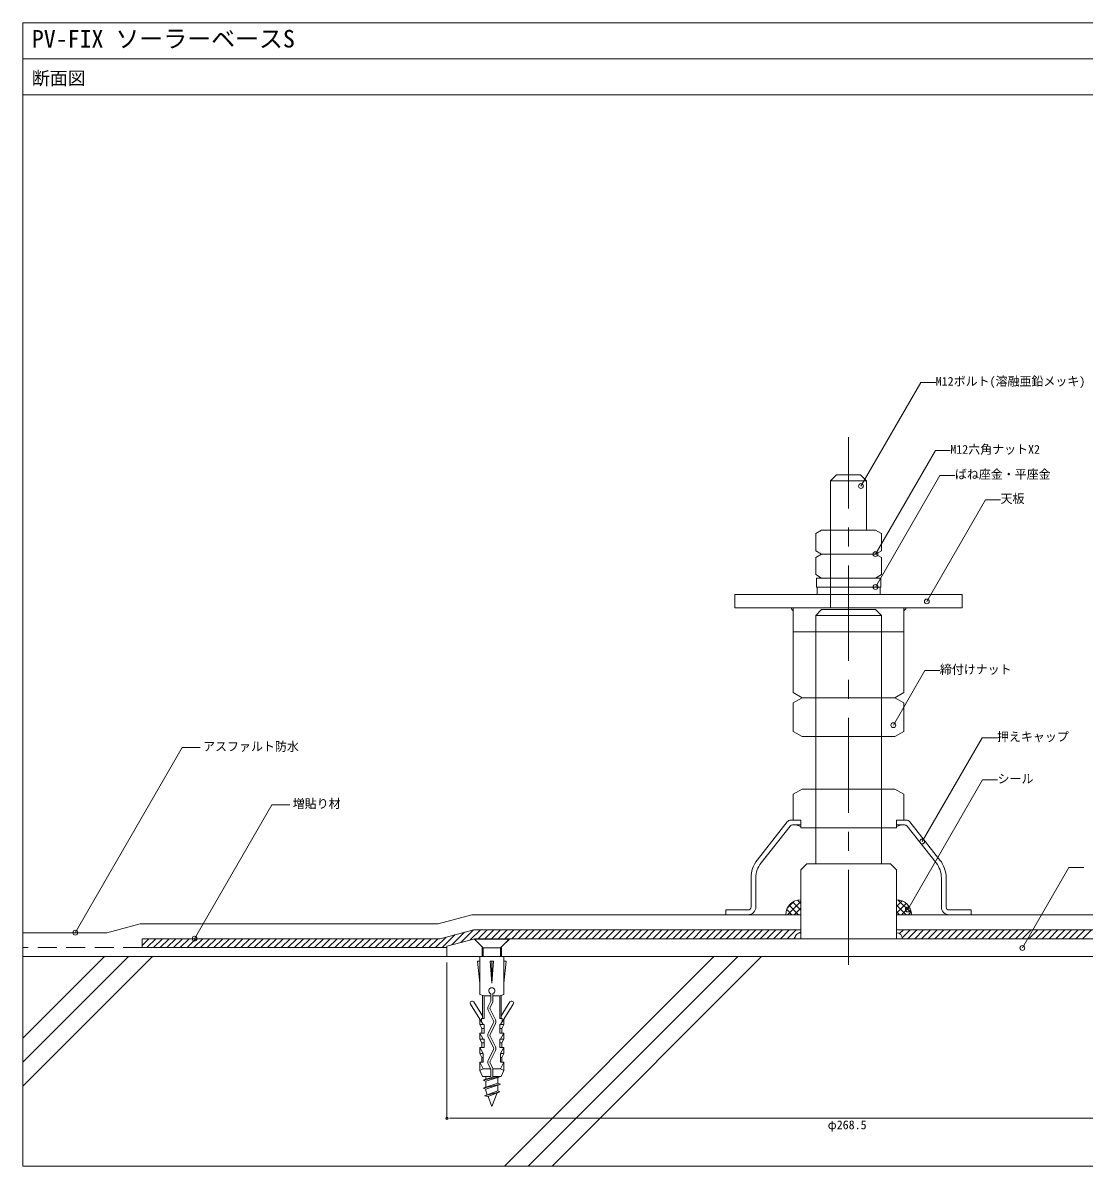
# Model space of a CAD drawing. Units: millimetres, scale not verified. Extents: x -276 to 276, y -191 to 191.
# Drawn here: x -276 to 78.7, y -191 to 191 of the extents above; entities that cross this region are included whole.
import ezdxf
from ezdxf.enums import TextEntityAlignment as Align

# ---------------------------------------------------------------- set-up
doc = ezdxf.new("R2010")
doc.units = ezdxf.units.MM
doc.header["$LTSCALE"] = 0.5
doc.linetypes.add('USER1', pattern=[19.05, 12.7, -6.35])
doc.linetypes.add('USER2', pattern=[101.6, 63.5, -12.7, 12.7, -12.7])
for name, color, linetype, lineweight in [('0-0_0', 7, 'Continuous', 18), ('0-1_WAKU', 7, 'Continuous', 18), ('0-3_KUTAI', 3, 'Continuous', 18), ('0-4_BOUSUI', 1, 'Continuous', 18), ('0-5_MOJI', 7, 'Continuous', 18), ('0-6_HATCH', 9, 'Continuous', 18), ('0-7_sunpo', 7, 'Continuous', 18), ('0-8_KANAMONO_SCREW', 4, 'Continuous', 18), ('0-9_kijun', 1, 'USER2', 18), ('0-A_kanamono2', 3, 'Continuous', 18), ('0-B_kanamono3', 6, 'Continuous', 18), ('0-C_pv', 4, 'Continuous', 18)]:
    doc.layers.add(name, color=color, linetype=linetype, lineweight=lineweight)
doc.styles.add('ＭＳ ゴシック', font='')
doc.styles.get('ＭＳ ゴシック').set_extended_font_data('MS Gothic')

# ---------------------------------------------------------------- blocks, each defined once
blk = doc.blocks.new('_Dot')
at = {"layer": '0-0_0'}
for p, q in [((-0.5, 0), (-1, 0)), ((0.25, 0), (-0.25, 0))]:
    blk.add_line(p, q, dxfattribs=at)
blk.add_circle((0, 0), 0.25, dxfattribs=at)

msp = doc.modelspace()

# ---------------------------------------------------------------- linework, layer by layer
at = {"layer": '0-0_0'}
msp.add_line((-276, 179), (276, 179), dxfattribs=at)
at = {"layer": '0-1_WAKU'}
for points in [[(276, 167), (-276, 167), (-276, 191), (276, 191)], [(-276, -191), (276, -191), (276, 191), (-276, 191)]]:
    msp.add_lwpolyline(points, close=True, dxfattribs=at)
at = {"layer": '0-3_KUTAI'}
msp.add_line((-276, -121), (276, -121), dxfattribs=at)
at = {"layer": '0-4_BOUSUI', "linetype": 'USER1'}
msp.add_line((-236.116, -118), (-276, -118), dxfattribs=at)
at = {"layer": '0-4_BOUSUI'}
msp.add_line((-236.116, -118), (-134.25, -118), dxfattribs=at)
for points in [[(-16, -107), (-125.9731, -107), (-137.1692, -110), (-236.7743, -110), (-247.9704, -113), (-276, -113)], [(16, -107), (125.9731, -107), (137.1692, -110), (236.7743, -110), (247.9704, -113), (276, -113)], [(-16, -112), (-125.3148, -112), (-136.511, -115), (-236.116, -115), (-236.116, -118)], [(16, -112), (125.3148, -112), (136.511, -115), (236.116, -115), (236.116, -118)]]:
    msp.add_lwpolyline(points, dxfattribs=at)
for centre, start, end in [((-16, -107), 90, 180), ((16, -107), 0, 90)]:
    msp.add_arc(centre, 5, start, end, dxfattribs=at)
at = {"layer": '0-5_MOJI'}
for p, q in [((-258.4612, -113), (-222.7533, -51.1522)), ((-216.7533, -51.1522), (-222.7533, -51.1522)), ((-218.6117, -115), (-192.7805, -70.259)), ((-186.7805, -70.259), (-192.7805, -70.259))]:
    msp.add_line(p, q, dxfattribs=at)
for points in [[(4.1277, 36.2343), (24.1277, 70.8753), (29.1277, 70.8753)], [(9, 13.5), (29, 48.141), (34, 48.141)], [(9, 2.5), (30.5359, 39.8013), (35.5359, 39.8013)], [(26.1589, -2.3247), (45.7875, 31.673), (50.7875, 31.673)], [(14.9569, -43.6588), (25.4978, -25.4014), (30.4978, -25.4014)], [(24.6069, -82.5413), (44.6069, -47.9003), (49.6069, -47.9003)], [(19.7919, -105.2396), (44.7919, -61.9383), (49.7919, -61.9383)], [(58.0853, -118.1093), (73.6266, -91.1909), (78.6266, -91.1909)]]:
    msp.add_lwpolyline(points, dxfattribs=at)
for centre in [(4.1277, 36.2343), (9, 13.5), (9, 2.5), (26.1589, -2.3247), (14.9569, -43.6588), (24.6069, -82.5413), (19.7919, -105.2396), (-258.4612, -113), (-218.6117, -115), (58.0853, -118.1093)]:
    msp.add_circle(centre, 0.8, dxfattribs=at)
at = {"layer": '0-6_HATCH'}
for p, q in [((-20.4786, -104.7768), (-18.2232, -102.5214)), ((-20.4567, -107), (-16, -102.5433)), ((-16, -105.4613), (-18.6815, -102.7799)), ((-16, -103.2163), (-17.0949, -102.1214)), ((16, -104.2193), (17.8603, -102.359)), ((20.9766, -106.5169), (16.4831, -102.0234)), ((-18.9515, -107), (-20.6886, -105.2629)), ((-16.7064, -107), (-19.8711, -103.8354)), ((-18.2116, -107), (-16, -104.7884)), ((16, -106.4644), (19.2576, -103.2068)), ((19.2146, -107), (16, -103.7854)), ((16.9695, -107), (16, -106.0305)), ((17.7094, -107), (20.2854, -104.424)), ((19.9545, -107), (20.9082, -106.0463)), ((-138.0662, -118), (-134.5373, -114.4712)), ((-135.8211, -118), (-131.4705, -113.6494)), ((-132.6463, -117.0703), (-128.4037, -112.8277)), ((-129.5795, -116.2485), (-125.3369, -112.0059)), ((-126.5127, -115.4268), (-123.0859, -112)), ((-123.8408, -115), (-120.8408, -112)), ((-121.5958, -115), (-118.5958, -112)), ((-119.3507, -115), (-116.3507, -112)), ((-117.1057, -115), (-114.1057, -112)), ((-114.8606, -115), (-111.8606, -112)), ((-112.6155, -115), (-109.6155, -112)), ((-110.3705, -115), (-107.3705, -112)), ((-108.1254, -115), (-105.1254, -112)), ((-105.8803, -115), (-102.8803, -112)), ((-103.6353, -115), (-100.6353, -112)), ((-101.3902, -115), (-98.3902, -112)), ((-99.1451, -115), (-96.1451, -112)), ((-96.9001, -115), (-93.9001, -112)), ((-94.655, -115), (-91.655, -112)), ((-92.41, -115), (-89.41, -112)), ((-90.1649, -115), (-87.1649, -112)), ((-87.9198, -115), (-84.9198, -112)), ((-85.6748, -115), (-82.6748, -112)), ((-83.4297, -115), (-80.4297, -112)), ((-81.1846, -115), (-78.1846, -112)), ((-78.9396, -115), (-75.9396, -112)), ((-76.6945, -115), (-73.6945, -112)), ((-74.4494, -115), (-71.4494, -112)), ((-72.2044, -115), (-69.2044, -112)), ((-69.9593, -115), (-66.9593, -112)), ((-67.7142, -115), (-64.7142, -112)), ((-65.4692, -115), (-62.4692, -112)), ((-63.2241, -115), (-60.2241, -112)), ((-60.9791, -115), (-57.9791, -112)), ((-58.734, -115), (-55.734, -112)), ((-56.4889, -115), (-53.4889, -112)), ((-54.2439, -115), (-51.2439, -112)), ((-51.9988, -115), (-48.9988, -112)), ((-49.7537, -115), (-46.7537, -112)), ((-47.5087, -115), (-44.5087, -112)), ((-45.2636, -115), (-42.2636, -112)), ((-43.0185, -115), (-40.0185, -112)), ((-40.7735, -115), (-37.7735, -112)), ((-38.5284, -115), (-35.5284, -112)), ((-36.2834, -115), (-33.2834, -112)), ((-34.0383, -115), (-31.0383, -112)), ((-31.7932, -115), (-28.7932, -112)), ((-29.5482, -115), (-26.5482, -112)), ((-27.3031, -115), (-24.3031, -112)), ((-25.058, -115), (-22.058, -112)), ((-22.813, -115), (-19.813, -112)), ((-20.5679, -115), (-17.5679, -112)), ((-16.3545, -113.0317), (-16, -112.6772)), ((16, -112.1081), (16.1081, -112)), ((17.0533, -113.2998), (18.3531, -112)), ((17.9659, -114.6323), (20.5982, -112)), ((19.8432, -115), (22.8432, -112)), ((22.0883, -115), (25.0883, -112)), ((24.3334, -115), (27.3334, -112)), ((26.5784, -115), (29.5784, -112)), ((28.8235, -115), (31.8235, -112)), ((31.0686, -115), (34.0686, -112)), ((33.3136, -115), (36.3136, -112)), ((35.5587, -115), (38.5587, -112)), ((37.8038, -115), (40.8038, -112)), ((40.0488, -115), (43.0488, -112)), ((42.2939, -115), (45.2939, -112)), ((44.539, -115), (47.539, -112)), ((46.784, -115), (49.784, -112)), ((49.0291, -115), (52.0291, -112)), ((51.2741, -115), (54.2741, -112)), ((53.5192, -115), (56.5192, -112)), ((55.7643, -115), (58.7643, -112)), ((58.0093, -115), (61.0093, -112)), ((60.2544, -115), (63.2544, -112)), ((62.4995, -115), (65.4995, -112)), ((64.7445, -115), (67.7445, -112)), ((66.9896, -115), (69.9896, -112)), ((69.2347, -115), (72.2347, -112)), ((71.4797, -115), (74.4797, -112)), ((73.7248, -115), (76.7248, -112)), ((75.9699, -115), (78.9699, -112)), ((78.2149, -115), (81.2149, -112)), ((-236.116, -115.022), (-236.0941, -115)), ((-236.116, -117.267), (-233.849, -115)), ((-234.6039, -118), (-231.6039, -115)), ((-232.3589, -118), (-229.3589, -115)), ((-230.1138, -118), (-227.1138, -115)), ((-227.8687, -118), (-224.8687, -115)), ((-225.6237, -118), (-222.6237, -115)), ((-223.3786, -118), (-220.3786, -115)), ((-221.1335, -118), (-218.1335, -115)), ((-218.8885, -118), (-215.8885, -115)), ((-216.6434, -118), (-213.6434, -115)), ((-214.3983, -118), (-211.3983, -115)), ((-212.1533, -118), (-209.1533, -115)), ((-209.9082, -118), (-206.9082, -115)), ((-207.6632, -118), (-204.6632, -115)), ((-205.4181, -118), (-202.4181, -115)), ((-203.173, -118), (-200.173, -115)), ((-200.928, -118), (-197.928, -115)), ((-198.6829, -118), (-195.6829, -115)), ((-196.4378, -118), (-193.4378, -115)), ((-194.1928, -118), (-191.1928, -115)), ((-191.9477, -118), (-188.9477, -115)), ((-189.7026, -118), (-186.7026, -115)), ((-187.4576, -118), (-184.4576, -115)), ((-185.2125, -118), (-182.2125, -115)), ((-182.9674, -118), (-179.9674, -115)), ((-180.7224, -118), (-177.7224, -115)), ((-178.4773, -118), (-175.4773, -115)), ((-176.2323, -118), (-173.2323, -115)), ((-173.9872, -118), (-170.9872, -115)), ((-171.7421, -118), (-168.7421, -115)), ((-169.4971, -118), (-166.4971, -115)), ((-167.252, -118), (-164.252, -115)), ((-165.0069, -118), (-162.0069, -115)), ((-162.7619, -118), (-159.7619, -115)), ((-160.5168, -118), (-157.5168, -115)), ((-158.2717, -118), (-155.2717, -115)), ((-156.0267, -118), (-153.0267, -115)), ((-153.7816, -118), (-150.7816, -115)), ((-151.5366, -118), (-148.5366, -115)), ((-149.2915, -118), (-146.2915, -115)), ((-147.0464, -118), (-144.0464, -115)), ((-144.8014, -118), (-141.8014, -115)), ((-142.5563, -118), (-139.5563, -115)), ((-140.3112, -118), (-137.3112, -115)), ((-18.3228, -115), (-17.9683, -114.6455)), ((-276, -148.2935), (-248.7065, -121)), ((-276, -156.2935), (-240.7065, -121)), ((-276, -164.2935), (-232.7065, -121)), ((-115.0597, -191), (-45.0597, -121)), ((-107.0597, -191), (-37.0597, -121)), ((-99.0597, -191), (-29.0597, -121))]:
    msp.add_line(p, q, dxfattribs=at)
at = {"layer": '0-7_sunpo'}
for p, q in [((-134.25, -123), (-134.25, -175.027)), ((-132.65, -175.027), (132.65, -175.027))]:
    msp.add_line(p, q, dxfattribs=at)
at = {"layer": '0-8_KANAMONO_SCREW'}
for p, q in [((0, 2.5), (-10.75, 2.5)), ((0, 2.5), (10.75, 2.5)), ((-113.45, -115.1), (-125.05, -115.1)), ((-125.05, -115.1), (-125.05, -115.2)), ((-113.45, -115.2), (-125.05, -115.2)), ((-122.15, -121), (-122.15, -118.1)), ((-116.35, -118.1), (-122.15, -118.1)), ((-116.35, -121), (-116.35, -118.1)), ((-113.45, -115.1), (-113.45, -115.2)), ((-123.25, -121), (-115.25, -121)), ((-119.85, -122.5), (-118.65, -122.5)), ((-119.85, -122.5), (-119.25, -129.9)), ((-119.25, -129.9), (-119.25, -122.5)), ((-118.65, -122.5), (-119.25, -129.9)), ((-119.6, -133.3367), (-119.6, -135.7686)), ((-118.9, -135.7686), (-118.9, -133.3367)), ((-122.15, -143.7), (-126.4024, -136.8426)), ((-122.4, -140.8006), (-125.2986, -136.1559)), ((-122.4, -133.9667), (-122.4, -141.7)), ((-121.8, -134.05), (-121.8, -141.7)), ((-121.8, -134.05), (-119.6, -134.05)), ((-119.666, -136.0541), (-120.4497, -137.6571)), ((-119.8208, -137.9645), (-119.0372, -136.3616)), ((-116.75, -134.1), (-118.9, -134.1)), ((-116.6, -134.05), (-116.6, -141.7)), ((-116.35, -143.7), (-112.0976, -136.8426)), ((-116.1, -133.9667), (-116.1, -141.7)), ((-116.1, -140.8006), (-113.2014, -136.1559)), ((-120.4497, -138.8429), (-118.6792, -142.4645)), ((-118.0503, -142.1571), (-119.8208, -138.5355)), ((-122.75, -142.7324), (-122.75, -141.7)), ((-122.6, -145), (-122.6, -146.55)), ((-118.6792, -143.0355), (-120.4497, -146.6571)), ((-119.8208, -146.9645), (-118.0503, -143.3429)), ((-115.9, -145), (-115.9, -146.55)), ((-115.75, -142.7324), (-115.75, -141.7)), ((-122.15, -148.55), (-123.25, -146.55)), ((-120.4497, -147.8429), (-118.6792, -151.4645)), ((-118.0503, -151.1571), (-119.8208, -147.5355)), ((-116.35, -148.55), (-115.25, -146.55)), ((-122.15, -153.4), (-123.25, -151.4)), ((-122.6, -149.85), (-122.6, -151.4)), ((-118.6792, -152.0355), (-120.4497, -155.6571)), ((-119.8208, -155.9645), (-118.0503, -152.3429)), ((-116.35, -153.4), (-115.25, -151.4)), ((-115.9, -149.85), (-115.9, -151.4)), ((-122.15, -158.5), (-123.25, -156.25)), ((-122.6, -154.7), (-122.6, -156.25)), ((-119.0372, -158.1384), (-119.8208, -156.5355)), ((-116.35, -158.5), (-115.25, -156.25)), ((-115.9, -154.7), (-115.9, -156.25)), ((-123.25, -159), (-122.15, -158.5)), ((-122.15, -158.5), (-119.6426, -158.5)), ((-120.4497, -156.8429), (-119.666, -158.4459)), ((-118.9, -161), (-118.9, -158.7314)), ((-116.35, -158.5), (-118.8574, -158.5)), ((-115.25, -159), (-116.35, -158.5)), ((-122.15, -162.3098), (-116.35, -161.0098)), ((-122.15, -164.9098), (-116.35, -163.6098)), ((-121.25, -161), (-121.25, -161.9598)), ((-121.25, -161.9598), (-118.2967, -161)), ((-117.25, -161.3598), (-121.25, -162.6598)), ((-121.25, -162.6598), (-121.25, -164.5598)), ((-121.25, -164.5598), (-117.25, -163.2598)), ((-117.25, -163.9598), (-121.25, -165.2598)), ((-116.15, -161), (-118.9, -161)), ((-116.35, -161.0098), (-117.25, -161.3598)), ((-117.25, -161.3598), (-117.25, -163.2598)), ((-117.25, -163.9598), (-117.25, -165.8598)), ((-116.2752, -161), (-116.25, -161.0098)), ((-121.6604, -167.5098), (-116.6096, -166.2098)), ((-121.25, -165.2598), (-121.25, -165.8826)), ((-121.25, -165.8826), (-120.7604, -167.1598)), ((-120.7604, -167.1598), (-117.25, -165.8598)), ((-117.5096, -166.5598), (-120.5254, -167.7728))]:
    msp.add_line(p, q, dxfattribs=at)
for points in [[(0, 5.5), (-10.75, 5.5), (-10.75, 2.5)], [(0, 5.5), (10.75, 5.5), (10.75, 2.5)], [(0, 0), (-10.5, 0), (-10.5, 2.5), (0, 2.5)], [(0, 0), (10.5, 0), (10.5, 2.5), (0, 2.5)], [(-125.05, -115.1), (-125.05, -115.2), (-122.15, -118.1)], [(-113.45, -115.1), (-113.45, -115.2), (-116.35, -118.1)], [(-122.75, -141.7), (-121.8, -141.7), (-121.8, -134.05), (-123.25, -133.6), (-123.25, -121)], [(-115.75, -141.7), (-116.6, -141.7), (-116.6, -134.05), (-115.25, -133.6), (-115.25, -121)], [(-123.25, -122.5), (-124.05, -122.5), (-123.25, -129.9)], [(-115.25, -122.5), (-114.45, -122.5), (-115.25, -129.9)], [(-119.6, -158.7314), (-119.6, -161), (-122.35, -161), (-123.25, -159), (-123.25, -156.25), (-122.15, -156.25), (-122.15, -153.4), (-123.25, -153.4), (-123.25, -151.4), (-121.8, -151.4), (-121.8, -148.55), (-123.25, -148.55), (-123.25, -146.55), (-121.8, -146.55), (-121.8, -143.7), (-123.25, -143.7), (-123.25, -141.9261)], [(-123.25, -143.7), (-122.6, -145), (-121.8, -145)], [(-116.15, -161), (-115.25, -159), (-115.25, -156.25), (-116.35, -156.25), (-116.35, -153.4), (-115.25, -153.4), (-115.25, -151.4), (-116.6, -151.4), (-116.6, -148.55), (-115.25, -148.55), (-115.25, -146.55), (-116.6, -146.55), (-116.6, -143.7), (-115.25, -143.7), (-115.25, -141.9261)], [(-115.25, -143.7), (-115.9, -145), (-116.6, -145)], [(-123.25, -148.55), (-122.6, -149.85), (-121.8, -149.85)], [(-115.25, -148.55), (-115.9, -149.85), (-116.6, -149.85)], [(-123.25, -153.4), (-122.6, -154.7), (-122.15, -154.7)], [(-115.25, -153.4), (-115.9, -154.7), (-116.35, -154.7)], [(-121.25, -161.9598), (-122.15, -162.3098), (-121.25, -162.6598)], [(-117.25, -163.2598), (-116.35, -163.6098), (-117.25, -163.9598)], [(-121.25, -164.5598), (-122.15, -164.9098), (-121.25, -165.2598)], [(-120.7604, -167.1598), (-121.6604, -167.5098), (-120.5254, -167.7728)], [(-120.5254, -167.7728), (-119.25, -171.1), (-117.5096, -166.5598)], [(-117.25, -165.8598), (-116.6096, -166.2098), (-117.5096, -166.5598)]]:
    msp.add_lwpolyline(points, dxfattribs=at)
for centre, radius, start, end in [((-119.25, -132.4), 1, 290.48732, 249.51268), ((-125.85, -136.5), 0.65, 31.96643, 211.8037), ((-120.25, -135.7686), 0.65, 333.9465, 0), ((-120.25, -135.7686), 1.35, 333.9465, 0), ((-112.65, -136.5), 0.65, 328.1963, 148.03357), ((-119.2369, -138.25), 1.35, 153.9465, 206.0535), ((-119.2369, -138.25), 0.65, 153.9465, 206.0535), ((-119.2631, -142.75), 0.65, 333.9465, 26.0535), ((-119.2631, -142.75), 1.35, 333.9465, 26.0535), ((-119.2369, -147.25), 1.35, 153.9465, 206.0535), ((-119.2369, -147.25), 0.65, 153.9465, 206.0535), ((-119.2631, -151.75), 0.65, 333.9465, 26.0535), ((-119.2631, -151.75), 1.35, 333.9465, 26.0535), ((-119.2369, -156.25), 1.35, 153.9465, 206.0535), ((-119.2369, -156.25), 0.65, 153.9465, 206.0535), ((-120.25, -158.7314), 0.65, 360, 26.0535), ((-120.25, -158.7314), 1.35, 360, 26.0535)]:
    msp.add_arc(centre, radius, start, end, dxfattribs=at)
at = {"layer": '0-9_kijun'}
msp.add_line((0, -123.7101), (0, 52.5618), dxfattribs=at)
at = {"layer": '0-A_kanamono2'}
for p, q in [((-20.4804, -76.0077), (-30.5307, -88.7199)), ((-16, -75.4), (-19.2253, -75.4)), ((16, -75.4), (19.2253, -75.4)), ((20.4804, -76.0077), (30.5307, -88.7199)), ((-29.2756, -89.7122), (-19.5256, -77.3798)), ((-16, -78), (-16, -77)), ((-16, -78), (0, -78)), ((16, -78), (0, -78)), ((16, -78), (16, -77)), ((29.2756, -89.7122), (19.5256, -77.3798)), ((-32.6, -94.6737), (-32.6, -104.4)), ((-31, -104.4), (-31, -94.6737)), ((31, -104.4), (31, -94.6737)), ((32.6, -94.6737), (32.6, -104.4))]:
    msp.add_line(p, q, dxfattribs=at)
for points in [[(-18.4752, -75.4), (-18.4752, -66.7177), (-15.5, -65), (0, -65)], [(18.4752, -75.4), (18.4752, -66.7177), (15.5, -65), (0, -65)], [(-18.7411, -77), (-16, -77), (-16, -75.4)], [(18.7411, -77), (16, -77), (16, -75.4)], [(-33.6, -105.4), (-41, -105.4), (-41, -107), (-33.6, -107)], [(33.6, -105.4), (41, -105.4), (41, -107), (33.6, -107)], [(-125.1802, -115.0698), (-122.5, -117.75), (-122.5, -121)], [(-113.25, -115), (-116, -117.75), (-116, -121)]]:
    msp.add_lwpolyline(points, dxfattribs=at)
for centre, radius, start, end in [((-19.2253, -77), 1.6, 90, 141.6701), ((19.2253, -77), 1.6, 38.3299, 90), ((-18.7411, -78), 1, 90, 141.6701), ((-15.7094, -74.761), 2.7544, 235.43038, 263.94375), ((15.7094, -74.761), 2.7544, 276.05625, 304.56962), ((18.7411, -78), 1, 38.3299, 90), ((-23, -94.6737), 9.6, 141.6701, 180), ((-23, -94.6737), 8, 141.6701, 180), ((23, -94.6737), 8, 360, 38.3299), ((23, -94.6737), 9.6, 0, 38.3299), ((-33.6, -104.4), 1, 270, 0), ((-33.6, -104.4), 2.6, 270, 0), ((33.6, -104.4), 2.6, 180, 270), ((33.6, -104.4), 1, 180, 270)]:
    msp.add_arc(centre, radius, start, end, dxfattribs=at)
at = {"layer": '0-B_kanamono3'}
for p, q in [((-6, 38), (-4, 40)), ((-4, 40), (0, 40)), ((4, 40), (0, 40)), ((6, 38), (4, 40)), ((-6, 38), (0, 38)), ((-6, -4.5), (-6, 38)), ((6, 38), (0, 38)), ((6, 21.5), (6, 38)), ((0, -12.5), (-18.4752, -12.5)), ((0, -12.5), (18.4752, -12.5))]:
    msp.add_line(p, q, dxfattribs=at)
for points in [[(0, -4.5), (-38, -4.5), (-38, 0), (0, 0)], [(0, -4.5), (38, -4.5), (38, 0), (0, 0)], [(0, -34.5), (-15.5, -34.5), (-18.4752, -32.7823), (-18.4752, -4.5)], [(0, -34.5), (15.5, -34.5), (18.4752, -32.7823), (18.4752, -4.5)]]:
    msp.add_lwpolyline(points, dxfattribs=at)
for centre, start, end in [((-17.61, -4.0524), 195.58947, 238.70266), ((17.61, -4.0524), 301.29734, 344.41053)]:
    msp.add_arc(centre, 1.6656, start, end, dxfattribs=at)
at = {"layer": '0-C_pv'}
for p, q in [((-9, 21.5), (-10.9697, 20.3628)), ((-10.9697, 20.3628), (-10.9697, 14.6372)), ((0, 21.5), (-9, 21.5)), ((0, 21.5), (9, 21.5)), ((9, 21.5), (10.9697, 20.3628)), ((10.9697, 20.3628), (10.9697, 14.6372)), ((-9, 13.5), (-10.9697, 14.6372)), ((-9, 13.5), (-10.9697, 12.3628)), ((-10.9697, 12.3628), (-10.9697, 6.6372)), ((0, 13.5), (-9, 13.5)), ((0, 13.5), (9, 13.5)), ((9, 13.5), (10.9697, 14.6372)), ((9, 13.5), (10.9697, 12.3628)), ((10.9697, 12.3628), (10.9697, 6.6372)), ((-9, 5.5), (-10.9697, 6.6372)), ((0, 5.5), (-9, 5.5)), ((0, 5.5), (9, 5.5)), ((9, 5.5), (10.9697, 6.6372)), ((-11, -7), (-9, -5)), ((-11, -7), (0, -7)), ((-11, -90), (-11, -7)), ((-9, -5), (0, -5)), ((9, -5), (0, -5)), ((11, -7), (0, -7)), ((11, -7), (9, -5)), ((11, -90), (11, -7))]:
    msp.add_line(p, q, dxfattribs=at)
for points in [[(0, -47.5), (-15.5, -47.5), (-18.4752, -45.7823), (-18.4752, -36.2177), (-15.5, -34.5), (0, -34.5)], [(0, -47.5), (15.5, -47.5), (18.4752, -45.7823), (18.4752, -36.2177), (15.5, -34.5), (0, -34.5)], [(0, -90), (-14, -90), (-16, -92), (-16, -115)], [(0, -90), (14, -90), (16, -92), (16, -115)]]:
    msp.add_lwpolyline(points, dxfattribs=at)
msp.add_lwpolyline([(0, -115), (124.9199, -115), (134.25, -117.5), (134.25, -121), (0, -121), (-134.25, -121), (-134.25, -117.5), (-124.9199, -115)], close=True, dxfattribs=at)
for centre, start, end in [((-16, -115), 90, 180), ((16, -115), 0, 90)]:
    msp.add_arc(centre, 2, start, end, dxfattribs=at)

# ---------------------------------------------------------------- block references
at = {"layer": '0-7_sunpo', "xscale": 1.6, "yscale": 1.6, "rotation": 180}
msp.add_blockref('_Dot', (-134.25, -175.027), dxfattribs=at)

# ---------------------------------------------------------------- texts
at = {"layer": '0-1_WAKU', "style": 'ＭＳ ゴシック'}
for s, height, p in [('PV-FIX ソーラーベースS', 5.865, (-273, 181)), ('断面図', 4.399, (-273, 169))]:
    msp.add_text(s, height=height, dxfattribs=at).set_placement(p, align=Align.BOTTOM_LEFT)
at = {"layer": '0-5_MOJI', "style": 'ＭＳ ゴシック'}
for s, p in [('M12ボルト(溶融亜鉛メッキ)', (29.1277, 68.8753)), ('M12六角ナットX2', (34, 46.141)), ('ばね座金・平座金', (35.5359, 37.8013)), ('天板', (50.7875, 29.673)), ('締付けナット', (30.4978, -27.4014)), ('押えキャップ', (49.6069, -49.9003)), ('アスファルト防水', (-215.7533, -53.1522)), ('シール', (49.7919, -63.9383)), ('増貼り材', (-185.7805, -72.259))]:
    msp.add_text(s, height=2.933, dxfattribs=at).set_placement(p, align=Align.BOTTOM_LEFT)
at = {"layer": '0-7_sunpo', "style": 'ＭＳ ゴシック'}
msp.add_text('φ268.5', height=2.933, dxfattribs=at).set_placement((-7, -179.5519), align=Align.BOTTOM_LEFT)

doc.saveas('drawing.dxf')
